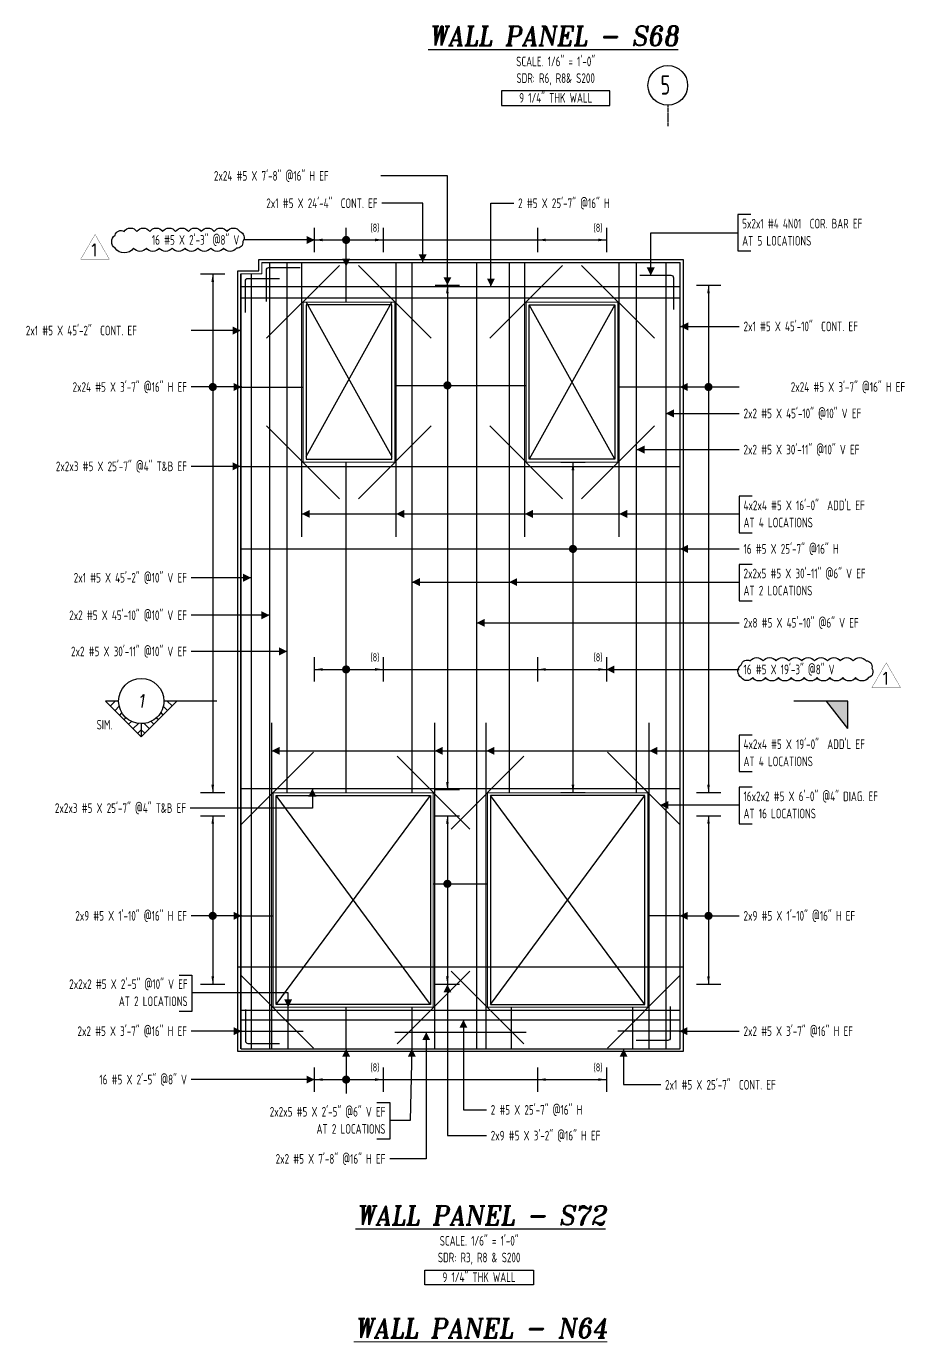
# Model space of a CAD drawing. Header units: inches. Extents: x 10095 to 38568, y -2433 to 4174.
# Drawn here: x 29343 to 29958, y -651 to 269 of the extents above; entities that cross this region are included whole.
import ezdxf
from ezdxf.enums import TextEntityAlignment as Align

# ---------------------------------------------------------------- set-up
doc = ezdxf.new("R2010")
doc.units = ezdxf.units.IN
doc.header["$MEASUREMENT"] = 0
doc.linetypes.add('PHANTOM', pattern=[2.5, 1.25, -0.25, 0.25, -0.25, 0.25, -0.25])
doc.layers.get('0').update_dxf_attribs({"linetype": 'CONTINUOUS'})
for name, color, linetype in [('0-25', 7, 'CONTINUOUS'), ('0-25TEXT', 7, 'CONTINUOUS'), ('0-35', 3, 'CONTINUOUS'), ('0-35TEXT', 3, 'CONTINUOUS'), ('0-50', 10, 'CONTINUOUS'), ('3', 3, 'CONTINUOUS'), ('BAR-LBL', 2, 'CONTINUOUS'), ('GRID', 8, 'PHANTOM'), ('Hatch', 253, 'CONTINUOUS'), ('INTERMEDIATERANGELAY', 7, 'CONTINUOUS'), ('RANGELAY', 7, 'CONTINUOUS'), ('REBARS', 4, 'CONTINUOUS'), ('REV_1', 150, 'CONTINUOUS')]:
    doc.layers.add(name, color=color, linetype=linetype)
doc.layers.add('COVER', color=6, linetype='CONTINUOUS', lineweight=0, plot=False)
doc.styles.add('AR', font='ARCHQUIK.shx', dxfattribs={"width": 0.8})
doc.styles.add('ROMANT', font='romant')

# ---------------------------------------------------------------- blocks, each defined once
blk = doc.blocks.new('leadrblk')
blk.add_lwpolyline([(0, 0, 0, 1, 0), (1, 0, 1, 1, 0)], format="xyseb")
blk = doc.blocks.new('SECTARO')
at = {"linetype": 'Continuous'}
blk.add_line((33.32, 16.99), (20.13, 0), dxfattribs=at)
for p, q in [((33.32, 16.99), (33.32, 0)), ((33.32, 0), (0, 0))]:
    blk.add_line(p, q)
for points in [[(33.32, 0), (33.32, 16.99), (33.32, 0), (20.13, 0)], [(33.32, 16.99), (20.13, 0), (33.32, 0), (33.32, 16.99)]]:
    blk.add_solid(points, dxfattribs=at)
blk = doc.blocks.new('*X3')
at = {"color": 0, "linetype": 'Continuous'}
for p, q in [((-1.108, 0.278), (-1.075, 0.312)), ((-1.081, 0.217), (-1.031, 0.267)), ((-1.013, 0.197), (-0.986, 0.223)), ((-0.96, 0.161), (-0.942, 0.179)), ((-0.92, 0.112), (-0.898, 0.135)), ((-0.895, 0.05), (-0.854, 0.091)), ((-0.856, 0), (-0.81, 0.046)), ((-0.768, 0), (-0.765, 0.002))]:
    blk.add_line(p, q, dxfattribs=at)
blk = doc.blocks.new('*X2')
at = {"color": 0, "linetype": 'Continuous'}
for p, q in [((-1.108, 0.278), (-1.075, 0.312)), ((-0.96, 0.161), (-0.942, 0.179)), ((-0.856, 0), (-0.81, 0.046))]:
    blk.add_line(p, q, dxfattribs=at)
blk = doc.blocks.new('SECTNU')
at = {"linetype": 'Continuous'}
blk.add_line((-24.74, 0), (-32.81, 0), dxfattribs=at)
blk.add_line((0, 0), (-24.74, 0))
at = {"layer": '3'}
for p, q in [((-68.89, 0), (-46.81, 22.07)), ((-60.81, 0), (-68.89, 0))]:
    blk.add_line(p, q, dxfattribs=at)
at = {"layer": '3', "linetype": 'Continuous'}
blk.add_line((-46.81, 14), (-46.81, 22.07), dxfattribs=at)
at = {"layer": '3'}
for points in [[(-46.81, 22.07), (-24.74, 0), (-32.81, 0, 1)], [(-32.81, 0, 0.414214), (-46.81, 14)]]:
    blk.add_lwpolyline(points, format="xyb", dxfattribs=at)
for start, end in [(90, 180), (180, 0)]:
    blk.add_arc((-46.81, 0), 14, start, end, dxfattribs=at)
at = {"linetype": 'Continuous', "xscale": -64, "yscale": 64, "zscale": 64, "rotation": 359.9999999999999}
blk.add_blockref('*X3', (-117.73, 0), dxfattribs=at)
at = {"linetype": 'Continuous', "xscale": 64, "yscale": 64, "zscale": 64}
for name in ['*X3', '*X2']:
    blk.add_blockref(name, (24.1, 0), dxfattribs=at)
at = {"linetype": 'Continuous', "style": 'ROMANT', "oblique": 9, "width": 0.9}
blk.add_attdef('NO', text='', height=8, dxfattribs=at).set_placement((-46.81, 0), align=Align.MIDDLE)
blk = doc.blocks.new('*U912', base_point=(29757.65, -87.64))
at = {"layer": 'REBARS', "color": 0}
blk.add_lwpolyline([(29757.97, -87.64), (29757.97, 104.36)], dxfattribs=at)
blk = doc.blocks.new('*U913', base_point=(29692.27, -87.64))
at = {"layer": 'REBARS', "color": 0}
blk.add_lwpolyline([(29691.96, -87.64), (29691.96, 104.36)], dxfattribs=at)
blk = doc.blocks.new('*U914', base_point=(29601.66, -87.64))
at = {"layer": 'REBARS', "color": 0}
blk.add_lwpolyline([(29601.97, -87.64), (29601.97, 104.36)], dxfattribs=at)
blk = doc.blocks.new('*U915', base_point=(29536.28, -87.64))
at = {"layer": 'REBARS', "color": 0}
blk.add_lwpolyline([(29535.97, -87.64), (29535.97, 104.36)], dxfattribs=at)
blk = doc.blocks.new('*U916', base_point=(29640.17, -391.52))
at = {"layer": 'REBARS', "color": 0}
blk.add_lwpolyline([(29640.39, -391.3), (29691.3, -442.21)], dxfattribs=at)
blk = doc.blocks.new('*U917', base_point=(29640.17, -291.75))
at = {"layer": 'REBARS', "color": 0}
blk.add_lwpolyline([(29640.39, -291.97), (29691.3, -241.06)], dxfattribs=at)
blk = doc.blocks.new('*U918', base_point=(29493.12, -394.47))
at = {"layer": 'REBARS', "color": 0}
blk.add_lwpolyline([(29493.34, -394.25), (29544.25, -445.16)], dxfattribs=at)
blk = doc.blocks.new('*U919', base_point=(29653.76, -391.52))
at = {"layer": 'REBARS', "color": 0}
blk.add_lwpolyline([(29653.54, -391.3), (29602.63, -442.21)], dxfattribs=at)
blk = doc.blocks.new('*U920', base_point=(29493.12, -288.8))
at = {"layer": 'REBARS', "color": 0}
blk.add_lwpolyline([(29493.34, -289.02), (29544.25, -238.11)], dxfattribs=at)
blk = doc.blocks.new('*U921', base_point=(29653.76, -291.75))
at = {"layer": 'REBARS', "color": 0}
blk.add_lwpolyline([(29653.54, -291.97), (29602.63, -241.06)], dxfattribs=at)
blk = doc.blocks.new('*U1414', base_point=(29667.16, 51.5))
at = {"layer": 'REBARS', "color": 0}
blk.add_lwpolyline([(29667.38, 51.28), (29718.29, 102.19)], dxfattribs=at)
blk = doc.blocks.new('*U1415', base_point=(29782.76, 51.5))
at = {"layer": 'REBARS', "color": 0}
blk.add_lwpolyline([(29782.54, 51.28), (29731.63, 102.19)], dxfattribs=at)
blk = doc.blocks.new('*U1416', base_point=(29511.17, -10.23))
at = {"layer": 'REBARS', "color": 0}
blk.add_lwpolyline([(29511.39, -10.01), (29562.3, -60.92)], dxfattribs=at)
blk = doc.blocks.new('*U1417', base_point=(29626.77, -10.23))
at = {"layer": 'REBARS', "color": 0}
blk.add_lwpolyline([(29626.55, -10.01), (29575.64, -60.92)], dxfattribs=at)
blk = doc.blocks.new('*U1418', base_point=(29511.17, 51.5))
at = {"layer": 'REBARS', "color": 0}
blk.add_lwpolyline([(29511.39, 51.28), (29562.3, 102.19)], dxfattribs=at)
blk = doc.blocks.new('*U1419', base_point=(29626.77, 51.5))
at = {"layer": 'REBARS', "color": 0}
blk.add_lwpolyline([(29626.55, 51.28), (29575.64, 102.19)], dxfattribs=at)
blk = doc.blocks.new('*U1068', base_point=(29496.34, -442.14))
at = {"layer": 'REBARS', "color": 0}
blk.add_lwpolyline([(29496.59, -418.14), (29496.59, -440.14, 0.414214), (29498.34, -441.89), (29520.34, -441.89)], format="xyb", dxfattribs=at)
blk = doc.blocks.new('*U1069', base_point=(29793.86, -440.14))
at = {"layer": 'REBARS', "color": 0}
blk.add_lwpolyline([(29793.61, -416.14), (29793.61, -438.14, -0.414214), (29791.86, -439.89), (29769.86, -439.89)], format="xyb", dxfattribs=at)
blk = doc.blocks.new('*U922', base_point=(29800.9, -445.64))
at = {"layer": 'REBARS', "color": 0}
blk.add_lwpolyline([(29800.59, -445.64), (29800.59, 104.36)], dxfattribs=at)
blk = doc.blocks.new('*U923', base_point=(29493.65, -445.64))
at = {"layer": 'REBARS', "color": 0}
blk.add_lwpolyline([(29493.34, -445.64), (29493.34, 96.36)], dxfattribs=at)
blk = doc.blocks.new('*U1409', base_point=(29567.31, 76.41))
at = {"layer": 'REBARS', "color": 0}
blk.add_lwpolyline([(29567, 76.41), (29567, 103.41)], dxfattribs=at)
blk = doc.blocks.new('*U1070', base_point=(29496.34, 93.36))
at = {"layer": 'REBARS', "color": 0}
blk.add_lwpolyline([(29496.59, 69.36), (29496.59, 91.36, -0.414214), (29498.34, 93.11), (29520.34, 93.11)], format="xyb", dxfattribs=at)
blk = doc.blocks.new('*U1413', base_point=(29493.34, -96.37))
at = {"layer": 'REBARS', "color": 0}
blk.add_lwpolyline([(29493.34, -96.06), (29800.34, -96.06)], dxfattribs=at)
blk = doc.blocks.new('rendmark')
at = {"color": 4}
blk.add_line((0, -3), (0, 3), dxfattribs=at)
blk = doc.blocks.new('rarrow')
at = {"color": 7}
blk.add_solid([(2, -0.33), (2, 0.33), (0, 0)], dxfattribs=at)
blk = doc.blocks.new('*U1734', base_point=(29725.61, -35.35))
at = {"layer": 'RANGELAY'}
blk.add_line((29725.61, -35.35), (29725.61, -266.64), dxfattribs=at)
at = {"layer": 'RANGELAY', "xscale": 2.834645669291339, "yscale": 2.834645669291339}
for name, p, rotation in [('rendmark', (29725.61, -35.35), 269.9999999999999), ('rarrow', (29725.61, -35.35), 269.9999999999999), ('rendmark', (29725.61, -266.64), 89.999996929531), ('rarrow', (29725.61, -266.64), 89.999996929531)]:
    blk.add_blockref(name, p, dxfattribs=dict(at, rotation=rotation))
blk = doc.blocks.new('VPM7D9B82')
at = {"const_width": 1}
blk.add_lwpolyline([(-0.5, 0, 1), (0.5, 0, 1)], format="xyb", close=True, dxfattribs=at)
blk = doc.blocks.new('*U924', base_point=(29508.59, 104.05))
at = {"layer": 'REBARS', "color": 0}
blk.add_lwpolyline([(29508.59, 104.36), (29800.59, 104.36)], dxfattribs=at)
blk = doc.blocks.new('*U925', base_point=(29493.03, 96.36))
at = {"layer": 'REBARS', "color": 0}
blk.add_lwpolyline([(29493.34, 96.36), (29493.34, -445.64)], dxfattribs=at)
blk = doc.blocks.new('*U1071', base_point=(29510.97, 101.01))
at = {"layer": 'REBARS', "color": 0}
blk.add_lwpolyline([(29511.22, 77.01), (29511.22, 99.01, -0.414214), (29512.97, 100.76), (29534.97, 100.76)], format="xyb", dxfattribs=at)
blk = doc.blocks.new('*U926', base_point=(29500.23, 96.36))
at = {"layer": 'REBARS', "color": 0}
blk.add_lwpolyline([(29500.54, 96.36), (29500.54, -445.64)], dxfattribs=at)
blk = doc.blocks.new('*U1072', base_point=(29796.38, 95.43))
at = {"layer": 'REBARS', "color": 0}
blk.add_lwpolyline([(29796.13, 71.43), (29796.13, 93.43, 0.414214), (29794.38, 95.18), (29772.38, 95.18)], format="xyb", dxfattribs=at)
blk = doc.blocks.new('*U927', base_point=(29567.31, -445.64))
at = {"layer": 'REBARS', "color": 0}
blk.add_lwpolyline([(29567, -445.64), (29567, -416.64)], dxfattribs=at)
blk = doc.blocks.new('*U1412', base_point=(29567.31, -266.64))
at = {"layer": 'REBARS', "color": 0}
blk.add_lwpolyline([(29567, -266.64), (29567, -35.64)], dxfattribs=at)
blk = doc.blocks.new('*U1343', base_point=(29493.59, 87.14))
at = {"layer": 'REBARS', "color": 0}
blk.add_lwpolyline([(29493.59, 87.45), (29800.59, 87.45)], dxfattribs=at)
blk = doc.blocks.new('*U1733', base_point=(29820.4, -282.64))
at = {"layer": 'RANGELAY'}
blk.add_line((29820.4, -282.64), (29820.4, -400.64), dxfattribs=at)
at = {"layer": 'RANGELAY', "xscale": 2.834645669291339, "yscale": 2.834645669291339}
for name, p, rotation in [('rendmark', (29820.4, -282.64), 269.9999999999999), ('rarrow', (29820.4, -282.64), 269.9999999999999), ('rarrow', (29820.4, -400.64), 89.999996929531), ('rendmark', (29820.4, -400.64), 89.999996929531)]:
    blk.add_blockref(name, p, dxfattribs=dict(at, rotation=rotation))
blk = doc.blocks.new('VPM7DA0E2')
at = {"const_width": 1}
blk.add_lwpolyline([(-0.5, 0, 1), (0.5, 0, 1)], format="xyb", close=True, dxfattribs=at)
blk = doc.blocks.new('*U928', base_point=(29800.17, -353))
at = {"layer": 'REBARS', "color": 0}
blk.add_lwpolyline([(29800.17, -352.69), (29778.17, -352.69)], dxfattribs=at)
blk = doc.blocks.new('*U1732', base_point=(29820.4, 88.36))
at = {"layer": 'RANGELAY'}
blk.add_line((29820.4, 88.36), (29820.4, -266.64), dxfattribs=at)
at = {"layer": 'RANGELAY', "xscale": 2.834645669291339, "yscale": 2.834645669291339}
for name, p, rotation in [('rendmark', (29820.4, 88.36), 269.9999999999999), ('rarrow', (29820.4, 88.36), 269.9999999999999), ('rendmark', (29820.4, -266.64), 89.999996929531), ('rarrow', (29820.4, -266.64), 89.999996929531)]:
    blk.add_blockref(name, p, dxfattribs=dict(at, rotation=rotation))
blk = doc.blocks.new('VPM7DA1E2')
at = {"const_width": 1}
blk.add_lwpolyline([(-0.5, 0, 1), (0.5, 0, 1)], format="xyb", close=True, dxfattribs=at)
blk = doc.blocks.new('*U929', base_point=(29800.17, 16.89))
at = {"layer": 'REBARS', "color": 0}
blk.add_lwpolyline([(29800.17, 17.2), (29757.17, 17.2)], dxfattribs=at)
blk = doc.blocks.new('*U1731', base_point=(29473.73, -282.64))
at = {"layer": 'RANGELAY'}
blk.add_line((29473.73, -282.64), (29473.73, -400.64), dxfattribs=at)
at = {"layer": 'RANGELAY', "xscale": 2.834645669291339, "yscale": 2.834645669291339}
for name, p, rotation in [('rendmark', (29473.73, -282.64), 269.9999999999999), ('rarrow', (29473.73, -282.64), 269.9999999999999), ('rarrow', (29473.73, -400.64), 89.999996929531), ('rendmark', (29473.73, -400.64), 89.999996929531)]:
    blk.add_blockref(name, p, dxfattribs=dict(at, rotation=rotation))
blk = doc.blocks.new('VPM7DA2E2')
at = {"const_width": 1}
blk.add_lwpolyline([(-0.5, 0, 1), (0.5, 0, 1)], format="xyb", close=True, dxfattribs=at)
blk = doc.blocks.new('*U930', base_point=(29493.97, -353))
at = {"layer": 'REBARS', "color": 0}
blk.add_lwpolyline([(29493.97, -352.69), (29515.97, -352.69)], dxfattribs=at)
blk = doc.blocks.new('*U1730', base_point=(29473.73, 96.36))
at = {"layer": 'RANGELAY'}
blk.add_line((29473.73, 96.36), (29473.73, -266.64), dxfattribs=at)
at = {"layer": 'RANGELAY', "xscale": 2.834645669291339, "yscale": 2.834645669291339}
for name, p, rotation in [('rendmark', (29473.73, 96.36), 269.9999999999999), ('rarrow', (29473.73, 96.36), 269.9999999999999), ('rendmark', (29473.73, -266.64), 89.999996929531), ('rarrow', (29473.73, -266.64), 89.999996929531)]:
    blk.add_blockref(name, p, dxfattribs=dict(at, rotation=rotation))
blk = doc.blocks.new('VPM7DA3E2')
at = {"const_width": 1}
blk.add_lwpolyline([(-0.5, 0, 1), (0.5, 0, 1)], format="xyb", close=True, dxfattribs=at)
blk = doc.blocks.new('*U931', base_point=(29493.97, 16.89))
at = {"layer": 'REBARS', "color": 0}
blk.add_lwpolyline([(29493.97, 17.2), (29536.97, 17.2)], dxfattribs=at)
blk = doc.blocks.new('*U932', base_point=(29526.06, -266.64))
at = {"layer": 'REBARS', "color": 0}
blk.add_lwpolyline([(29525.75, -266.64), (29525.75, 104.36)], dxfattribs=at)
blk = doc.blocks.new('*U933', base_point=(29513.03, 104.36))
at = {"layer": 'REBARS', "color": 0}
blk.add_lwpolyline([(29513.34, 104.36), (29513.34, -445.64)], dxfattribs=at)
blk = doc.blocks.new('*U1729', base_point=(29637.81, 88.36))
at = {"layer": 'RANGELAY'}
blk.add_line((29637.81, 88.36), (29637.81, -264.64), dxfattribs=at)
at = {"layer": 'RANGELAY', "xscale": 2.834645669291339, "yscale": 2.834645669291339}
for name, p, rotation in [('rendmark', (29637.81, 88.36), 269.9999999999999), ('rarrow', (29637.81, 88.36), 269.9999999999999), ('rendmark', (29637.81, -264.64), 89.999996929531), ('rarrow', (29637.81, -264.64), 89.999996929531)]:
    blk.add_blockref(name, p, dxfattribs=dict(at, rotation=rotation))
blk = doc.blocks.new('VPM7DA622')
at = {"const_width": 1}
blk.add_lwpolyline([(-0.5, 0, 1), (0.5, 0, 1)], format="xyb", close=True, dxfattribs=at)
blk = doc.blocks.new('*U934', base_point=(29600.96, 18.02))
at = {"layer": 'REBARS', "color": 0}
blk.add_lwpolyline([(29600.96, 18.33), (29692.96, 18.33)], dxfattribs=at)
blk = doc.blocks.new('*U1728', base_point=(29637.81, -282.64))
at = {"layer": 'RANGELAY'}
blk.add_line((29637.81, -282.64), (29637.81, -400.64), dxfattribs=at)
at = {"layer": 'RANGELAY', "xscale": 2.834645669291339, "yscale": 2.834645669291339}
for name, p, rotation in [('rendmark', (29637.81, -282.64), 269.9999999999999), ('rarrow', (29637.81, -282.64), 269.9999999999999), ('rarrow', (29637.81, -400.64), 89.999996929531), ('rendmark', (29637.81, -400.64), 89.999996929531)]:
    blk.add_blockref(name, p, dxfattribs=dict(at, rotation=rotation))
blk = doc.blocks.new('VPM7DA722')
at = {"const_width": 1}
blk.add_lwpolyline([(-0.5, 0, 1), (0.5, 0, 1)], format="xyb", close=True, dxfattribs=at)
blk = doc.blocks.new('*U935', base_point=(29627.97, -330.59))
at = {"layer": 'REBARS', "color": 0}
blk.add_lwpolyline([(29627.97, -330.28), (29665.97, -330.28)], dxfattribs=at)
blk = doc.blocks.new('*U1342', base_point=(29493.59, -445.32))
at = {"layer": 'REBARS', "color": 0}
blk.add_lwpolyline([(29493.59, -445.64), (29800.59, -445.64)], dxfattribs=at)
blk = doc.blocks.new('*U936', base_point=(29657.96, 104.36))
at = {"layer": 'REBARS', "color": 0}
blk.add_lwpolyline([(29658.27, 104.36), (29658.27, -445.64)], dxfattribs=at)
blk = doc.blocks.new('*U937', base_point=(29680.65, 104.36))
at = {"layer": 'REBARS', "color": 0}
blk.add_lwpolyline([(29680.97, 104.36), (29680.97, -266.64)], dxfattribs=at)
blk = doc.blocks.new('*U938', base_point=(29612.66, 104.36))
at = {"layer": 'REBARS', "color": 0}
blk.add_lwpolyline([(29612.97, 104.36), (29612.97, -266.64)], dxfattribs=at)
blk = doc.blocks.new('*U939', base_point=(29800.81, -394.47))
at = {"layer": 'REBARS', "color": 0}
blk.add_lwpolyline([(29800.59, -394.25), (29749.68, -445.17)], dxfattribs=at)
blk = doc.blocks.new('*U940', base_point=(29800.81, -288.8))
at = {"layer": 'REBARS', "color": 0}
blk.add_lwpolyline([(29800.59, -289.02), (29749.68, -238.11)], dxfattribs=at)
blk = doc.blocks.new('*U941', base_point=(29778.65, -445.64))
at = {"layer": 'REBARS', "color": 0}
blk.add_lwpolyline([(29778.97, -445.64), (29778.97, -217.64)], dxfattribs=at)
blk = doc.blocks.new('*U942', base_point=(29665.28, -445.64))
at = {"layer": 'REBARS', "color": 0}
blk.add_lwpolyline([(29664.97, -445.64), (29664.97, -217.64)], dxfattribs=at)
blk = doc.blocks.new('*U943', base_point=(29628.65, -445.64))
at = {"layer": 'REBARS', "color": 0}
blk.add_lwpolyline([(29628.97, -445.64), (29628.97, -217.64)], dxfattribs=at)
blk = doc.blocks.new('*U944', base_point=(29515.28, -445.64))
at = {"layer": 'REBARS', "color": 0}
blk.add_lwpolyline([(29514.97, -445.64), (29514.97, -217.64)], dxfattribs=at)
blk = doc.blocks.new('*U945', base_point=(29767.15, -445.64))
at = {"layer": 'REBARS', "color": 0}
blk.add_lwpolyline([(29767.46, -445.64), (29767.46, -416.64)], dxfattribs=at)
blk = doc.blocks.new('*U946', base_point=(29526.79, -445.64))
at = {"layer": 'REBARS', "color": 0}
blk.add_lwpolyline([(29526.47, -445.64), (29526.47, -416.64)], dxfattribs=at)
blk = doc.blocks.new('*U1420', base_point=(29493.34, -37.98))
at = {"layer": 'REBARS', "color": 0}
blk.add_lwpolyline([(29493.34, -38.29), (29800.34, -38.29)], dxfattribs=at)
blk = doc.blocks.new('*U1421', base_point=(29493.34, 79.25))
at = {"layer": 'REBARS', "color": 0}
blk.add_lwpolyline([(29493.34, 79.56), (29800.34, 79.56)], dxfattribs=at)
blk = doc.blocks.new('*U947', base_point=(29682.1, -416.64))
at = {"layer": 'REBARS', "color": 0}
blk.add_lwpolyline([(29682.41, -416.64), (29682.41, -445.64)], dxfattribs=at)
blk = doc.blocks.new('*U948', base_point=(29612.66, -416.64))
at = {"layer": 'REBARS', "color": 0}
blk.add_lwpolyline([(29612.97, -416.64), (29612.97, -445.64)], dxfattribs=at)
blk = doc.blocks.new('*U1340', base_point=(29493.34, -418.45))
at = {"layer": 'REBARS', "color": 0}
blk.add_lwpolyline([(29493.34, -418.77), (29800.34, -418.77)], dxfattribs=at)
blk = doc.blocks.new('*U1341', base_point=(29493.34, -264))
at = {"layer": 'REBARS', "color": 0}
blk.add_lwpolyline([(29493.34, -263.69), (29800.34, -263.69)], dxfattribs=at)
blk = doc.blocks.new('*U1727', base_point=(29544.97, -467.22))
at = {"layer": 'INTERMEDIATERANGELAY'}
blk.add_line((29592.97, -467.22), (29700.96, -467.22), dxfattribs=at)
at = {"layer": 'RANGELAY'}
for p, q in [((29544.97, -467.22), (29592.97, -467.22)), ((29700.96, -467.22), (29748.97, -467.22))]:
    blk.add_line(p, q, dxfattribs=at)
at = {"layer": 'RANGELAY', "xscale": 2.834645669291339, "yscale": 2.834645669291339}
for name, p in [('rendmark', (29544.97, -467.22)), ('rendmark', (29700.96, -467.22)), ('rarrow', (29544.97, -467.22)), ('rarrow', (29700.96, -467.22))]:
    blk.add_blockref(name, p, dxfattribs=at)
at = {"layer": 'RANGELAY', "xscale": 2.834645669291339, "yscale": 2.834645669291339, "rotation": 179.999996929531}
for name, p in [('rendmark', (29592.97, -467.22)), ('rendmark', (29748.97, -467.22)), ('rarrow', (29592.97, -467.22)), ('rarrow', (29748.97, -467.22))]:
    blk.add_blockref(name, p, dxfattribs=at)
blk = doc.blocks.new('VPM7DAFA2')
at = {"const_width": 1}
blk.add_lwpolyline([(-0.5, 0, 1), (0.5, 0, 1)], format="xyb", close=True, dxfattribs=at)
blk = doc.blocks.new('*U1726', base_point=(29544.97, -180.35))
at = {"layer": 'INTERMEDIATERANGELAY'}
blk.add_line((29592.97, -180.35), (29700.96, -180.35), dxfattribs=at)
at = {"layer": 'RANGELAY'}
for p, q in [((29544.97, -180.35), (29592.97, -180.35)), ((29700.96, -180.35), (29748.97, -180.35))]:
    blk.add_line(p, q, dxfattribs=at)
at = {"layer": 'RANGELAY', "xscale": 2.834645669291339, "yscale": 2.834645669291339}
for name, p in [('rendmark', (29544.97, -180.35)), ('rendmark', (29700.96, -180.35)), ('rarrow', (29544.97, -180.35)), ('rarrow', (29700.96, -180.35))]:
    blk.add_blockref(name, p, dxfattribs=at)
at = {"layer": 'RANGELAY', "xscale": 2.834645669291339, "yscale": 2.834645669291339, "rotation": 179.999996929531}
for name, p in [('rendmark', (29592.97, -180.35)), ('rendmark', (29748.97, -180.35)), ('rarrow', (29592.97, -180.35)), ('rarrow', (29748.97, -180.35))]:
    blk.add_blockref(name, p, dxfattribs=at)
blk = doc.blocks.new('VPM7DB042')
at = {"const_width": 1}
blk.add_lwpolyline([(-0.5, 0, 1), (0.5, 0, 1)], format="xyb", close=True, dxfattribs=at)
blk = doc.blocks.new('*U1725', base_point=(29544.97, 120.06))
at = {"layer": 'INTERMEDIATERANGELAY'}
blk.add_line((29592.97, 120.06), (29700.96, 120.06), dxfattribs=at)
at = {"layer": 'RANGELAY'}
for p, q in [((29544.97, 120.06), (29592.97, 120.06)), ((29700.96, 120.06), (29748.97, 120.06))]:
    blk.add_line(p, q, dxfattribs=at)
at = {"layer": 'RANGELAY', "xscale": 2.834645669291339, "yscale": 2.834645669291339}
for name, p in [('rendmark', (29544.97, 120.06)), ('rarrow', (29544.97, 120.06)), ('rendmark', (29700.96, 120.06)), ('rarrow', (29700.96, 120.06))]:
    blk.add_blockref(name, p, dxfattribs=at)
at = {"layer": 'RANGELAY', "xscale": 2.834645669291339, "yscale": 2.834645669291339, "rotation": 179.999996929531}
for name, p in [('rarrow', (29592.97, 120.06)), ('rendmark', (29592.97, 120.06)), ('rarrow', (29748.97, 120.06)), ('rendmark', (29748.97, 120.06))]:
    blk.add_blockref(name, p, dxfattribs=at)
blk = doc.blocks.new('VPM7DB0E2')
at = {"const_width": 1}
blk.add_lwpolyline([(-0.5, 0, 1), (0.5, 0, 1)], format="xyb", close=True, dxfattribs=at)
blk = doc.blocks.new('*U949', base_point=(29769.82, -266.64))
at = {"layer": 'REBARS', "color": 0}
blk.add_lwpolyline([(29770.13, -266.64), (29770.13, 104.36)], dxfattribs=at)
blk = doc.blocks.new('*U950', base_point=(29790.9, 104.36))
at = {"layer": 'REBARS', "color": 0}
blk.add_lwpolyline([(29790.59, 104.36), (29790.59, -445.64)], dxfattribs=at)
blk = doc.blocks.new('*U951', base_point=(29799.97, -433.67))
at = {"layer": 'REBARS', "color": 0}
blk.add_lwpolyline([(29799.97, -433.35), (29756.97, -433.35)], dxfattribs=at)
blk = doc.blocks.new('*U1339', base_point=(29493.59, -425.69))
at = {"layer": 'REBARS', "color": 0}
blk.add_lwpolyline([(29493.59, -425.38), (29800.59, -425.38)], dxfattribs=at)
blk = doc.blocks.new('*U952', base_point=(29493.97, -433.67))
at = {"layer": 'REBARS', "color": 0}
blk.add_lwpolyline([(29493.97, -433.35), (29536.97, -433.35)], dxfattribs=at)
blk = doc.blocks.new('*U953', base_point=(29600.96, -434.33))
at = {"layer": 'REBARS', "color": 0}
blk.add_lwpolyline([(29600.96, -434.01), (29692.96, -434.01)], dxfattribs=at)
blk = doc.blocks.new('Rev_Tri (48)')
at = {"const_width": 0.128}
blk.add_lwpolyline([(6.69, 11.58), (13.37, 0), (0, 0)], close=True, dxfattribs=at)
at = {"color": 1, "style": 'ROMANT'}
blk.add_attdef('R', (3.93, 1.52, -0.03), '', height=5.75, dxfattribs=at)

msp = doc.modelspace()

# ---------------------------------------------------------------- linework, layer by layer
at = {"layer": '0-25'}
for p, q in [((29538.96626, 76.61422), (29598.97323, -31.34561)), ((29538.96626, -31.34561), (29598.97323, 76.61422)), ((29754.96626, 74.61422), (29694.95929, -33.34561)), ((29754.96626, -33.34561), (29694.95929, 74.61422)), ((29517.96626, -414.63578), (29625.96626, -268.63533)), ((29625.96626, -414.63578), (29517.96626, -268.63533)), ((29775.96626, -414.63578), (29667.96626, -268.63533)), ((29667.96626, -414.63578), (29775.96626, -268.63533))]:
    msp.add_line(p, q, dxfattribs=at)
at = {"layer": '0-25TEXT'}
for points in [[(29637.80947, 88.36422), (29637.80947, 164.86817), (29591.31666, 164.86817)], [(29620.55017, 104.36422), (29620.55017, 145.72897), (29591.94864, 145.72897)], [(29668.2269, 87.45396), (29668.2269, 145.72897), (29684.30227, 145.72897)], [(29849.94683, 137.84641), (29840.94778, 137.84641), (29840.94778, 112.34908), (29849.94683, 112.34908)], [(29544.96626, 120.06037), (29495.30036, 120.06037)], [(29566.99835, 98.39088), (29566.99835, 128.56431), (29566.99835, 128.56431)], [(29780.0283, 95.1778), (29780.0283, 125.09775), (29840.94778, 125.09775)], [(29493.34124, 56.69055), (29458.67322, 56.69055)], [(29800.59126, 59.59427), (29841.8927, 59.59427)], [(29493.96626, 17.20348), (29458.67322, 17.20348)], [(29800.16767, 17.20348), (29841.89136, 17.20348)], [(29790.59125, -1.27431), (29841.8927, -1.27431)], [(29770.13034, -26.57856), (29841.8927, -26.57856)], [(29493.34124, -38.29332), (29458.67322, -38.29332)], [(29850.89175, -59.21259), (29841.8927, -59.21259), (29841.8927, -84.70992), (29850.89175, -84.70992)], [(29535.9662, -71.58629), (29841.8927, -71.58629)], [(29800.31634, -96.056), (29841.8927, -96.056)], [(29850.89175, -106.84667), (29841.8927, -106.84667), (29841.8927, -132.34399), (29850.89175, -132.34399)], [(29500.538, -116.192), (29458.67322, -116.192)], [(29612.97323, -119.22036), (29841.8927, -119.22037)], [(29513.34126, -142.45559), (29458.67322, -142.45559)], [(29658.26952, -147.71933), (29841.8927, -147.71933)], [(29525.74842, -167.75983), (29458.67322, -167.75983)], [(29748.96626, -180.34749), (29841.8927, -180.34749)], [(29850.89175, -226.28622), (29841.8927, -226.28622), (29841.8927, -251.78354), (29850.89175, -251.78354)], [(29514.96627, -237.29376), (29841.8927, -237.29376)], [(29543.37919, -263.6876), (29543.37919, -277.32363), (29458.04359, -277.32363)], [(29850.89175, -262.74702), (29841.8927, -262.74702), (29841.8927, -288.24435), (29850.89175, -288.24435)], [(29786.69429, -275.12072), (29841.8927, -275.12072)], [(29493.96626, -352.68868), (29458.67322, -352.68868)], [(29800.16767, -352.68868), (29841.89136, -352.68868)], [(29450.17496, -394.07688), (29459.17402, -394.07688), (29459.17402, -419.5742), (29450.17496, -419.5742)], [(29637.80946, -400.63573), (29637.80946, -506.42081), (29665.10756, -506.42081)], [(29526.4739, -416.63574), (29526.4739, -406.45054), (29459.17402, -406.45058)], [(29649.03219, -425.37904), (29649.03219, -488.41991), (29665.10756, -488.41991)], [(29493.96627, -433.35326), (29458.67322, -433.35326)], [(29623.03425, -434.01388), (29623.03425, -522.69017), (29597.46281, -522.69017)], [(29799.96626, -433.35326), (29841.89136, -433.35326)], [(29566.99833, -445.63574), (29566.99833, -477.06636)], [(29612.97323, -445.63586), (29611.74229, -495.7325), (29597.46281, -495.7325)], [(29761.00806, -445.63578), (29761.00806, -470.61434), (29787.00894, -470.61434)], [(29544.96626, -467.22378), (29458.67322, -467.22378)], [(29588.46375, -483.3588), (29597.46281, -483.3588), (29597.46281, -508.85612), (29588.46375, -508.85612)]]:
    msp.add_lwpolyline(points, dxfattribs=at)
at = {"layer": '0-35'}
for points in [[(29505.96626, 106.36422), (29802.59126, 106.36422), (29802.59126, -447.63578), (29491.34126, -447.63578), (29491.34126, 98.36422), (29505.96626, 98.36422)], [(29538.96626, -33.34561), (29598.97323, -33.34561), (29598.97323, 74.61422), (29538.96626, 74.61422)], [(29754.96626, -33.34561), (29694.95929, -33.34561), (29694.95929, 74.61422), (29754.96626, 74.61422)], [(29517.96626, -268.63533), (29625.96626, -268.63533), (29625.96626, -414.63578), (29517.96626, -414.63578)], [(29775.96626, -268.63533), (29667.96626, -268.63533), (29667.96626, -414.63578), (29775.96626, -414.63578)]]:
    msp.add_lwpolyline(points, close=True, dxfattribs=at)
at = {"layer": '0-50'}
for points in [[(29751.46275, 224.41653), (29675.5759, 224.41653), (29675.5759, 214.06017), (29751.46275, 214.06017)], [(29622.08458, -600.4946), (29697.97142, -600.4946), (29697.97142, -610.85096), (29622.08458, -610.85096)]]:
    msp.add_lwpolyline(points, close=True, dxfattribs=at)
msp.add_circle((29791.93952, 228.1791), 13.87094, dxfattribs=at)
at = {"layer": 'COVER'}
for points in [[(29507.96626, 104.36422), (29800.59126, 104.36422), (29800.59126, -445.63578), (29493.34126, -445.63578), (29493.34126, 96.36422), (29507.96626, 96.36422)], [(29536.96626, -35.34561), (29600.97323, -35.34561), (29600.97323, 76.61422), (29536.96626, 76.61422)], [(29756.96626, -35.34561), (29692.95929, -35.34561), (29692.95929, 76.61422), (29756.96626, 76.61422)], [(29515.96626, -266.63533), (29627.96626, -266.63533), (29627.96626, -416.63578), (29515.96626, -416.63578)], [(29777.96626, -266.63533), (29665.96626, -266.63533), (29665.96626, -416.63578), (29777.96626, -416.63578)]]:
    msp.add_lwpolyline(points, close=True, dxfattribs=at)
at = {"layer": 'GRID', "lineweight": -3}
msp.add_lwpolyline([(29791.93952, 214.30816), (29791.93952, 199.68817)], dxfattribs=at)
at = {"layer": 'Hatch'}
msp.add_line((29802.59126, -388.63578), (29491.34126, -388.63578), dxfattribs=at)
at = {"layer": 'REV_1'}
for points in [[(29405.40937, 114.32347, -0.52056705), (29405.40937, 123.32347, -0.52056705), (29411.70284, 126.03, -0.52056705), (29420.70284, 126.03, -0.52056705), (29429.70284, 126.03, -0.52056705), (29438.70284, 126.03, -0.52056705), (29447.70284, 126.03, -0.52056705), (29456.70284, 126.03, -0.52056705), (29465.70284, 126.03, -0.52056705), (29474.70284, 126.03, -0.52056705), (29483.70284, 126.03, -0.52056705), (29492.70284, 126.03, -0.52056705), (29494.66293, 118.99009, -0.52056705), (29490.32955, 114.32347, -0.52056705), (29481.32955, 114.32347, -0.52056705), (29472.32955, 114.32347, -0.52056705), (29463.32955, 114.32347, -0.52056705), (29454.32955, 114.32347, -0.52056705), (29445.32955, 114.32347, -0.52056705), (29436.32955, 114.32347, -0.52056705), (29427.32955, 114.32347, -0.52056705), (29418.32955, 114.32347, -0.52056705)], [(29843.27488, -186.08439, -0.52056705), (29843.27488, -177.08439, -0.52056705), (29849.56835, -174.37786, -0.52056705), (29858.56835, -174.37786, -0.52056705), (29867.56835, -174.37786, -0.52056705), (29876.56835, -174.37786, -0.52056705), (29885.56835, -174.37786, -0.52056705), (29894.56835, -174.37786, -0.52056705), (29903.56835, -174.37786, -0.52056705), (29912.56835, -174.37786, -0.52056705), (29921.56835, -174.37786, -0.52056705), (29930.56835, -174.37786, -0.52056705), (29934.5765, -179.36971, -0.52056705), (29932.29118, -186.08439, -0.52056705), (29923.29118, -186.08439, -0.52056705), (29914.29118, -186.08439, -0.52056705), (29905.29118, -186.08439, -0.52056705), (29896.29118, -186.08439, -0.52056705), (29887.29118, -186.08439, -0.52056705), (29878.29118, -186.08439, -0.52056705), (29869.29118, -186.08439, -0.52056705), (29860.29118, -186.08439, -0.52056705), (29851.29118, -186.08439, -0.52056705)]]:
    msp.add_lwpolyline(points, format="xyb", close=True, dxfattribs=at)

# ---------------------------------------------------------------- block references
ref = msp.add_blockref('SECTNU', (29476.60293, -202.46093), dxfattribs=dict(xscale=-1.129181470141702, yscale=1.129181470141702, zscale=1.129181470141702, rotation=180))
ref.add_attrib('NO', '1', dxfattribs={"linetype": 'Continuous', "height": 9.03345, "style": 'ROMANT', "oblique": 9, "width": 0.9}).set_placement((29423.7429, -202.46094), align=Align.MIDDLE)
at = {"xscale": -1.129181470141702, "yscale": 1.129181470141702, "zscale": 1.129181470141702, "rotation": 180}
msp.add_blockref('SECTARO', (29880.17514, -202.46092), dxfattribs=at)
at = {"layer": '0-25', "xscale": 1.5, "yscale": 1.5, "zscale": 1.5}
for p in [(29381.39146, 106.5452, 0.04167), (29934.66894, -193.05435)]:
    msp.add_blockref('Rev_Tri (48)', p, dxfattribs=at).add_auto_attribs({'R': '1'})
at = {"layer": '0-25TEXT'}
for name, p, xscale, yscale, rotation in [('leadrblk', (29544.96626, 120.06037), 5.623937007874017, 2.250708661417324, 180.000003070469), ('leadrblk', (29620.55017, 104.36422), 5.623937007874017, 2.250708661417324, 90.00000153523449), ('leadrblk', (29566.99835, 101.3638), 5.623937007874017, 2.250708661417324, 90.00000153523449), ('leadrblk', (29780.0283, 95.1778), 5.623937007874017, 2.250708661417324, 90.00000153523449), ('leadrblk', (29637.80947, 88.36422), 5.623937007874017, 2.250708661417324, 90.00000153523449), ('leadrblk', (29668.2269, 87.45396), 5.623937007874017, 2.250708661417324, 90.00000153523449), ('VPM7DA3E2', (29473.73042, 17.20348), 2.834645669291338, 2.834645669291338, 269.9999999999999), ('VPM7DA622', (29637.80947, 18.33435), 2.834645669291338, 2.834645669291338, 269.9999999999999), ('VPM7DA1E2', (29820.40351, 17.20348), 2.834645669291338, 2.834645669291338, 90.00000000000007), ('VPM7D9B82', (29725.61369, -96.05599), 2.834645669291338, 2.834645669291338, 269.9999999999999), ('leadrblk', (29543.37919, -263.6876), 5.623937007874017, 2.250708661417324, 270.0000046057035), ('VPM7DA722', (29637.80947, -330.27852), 2.834645669291338, 2.834645669291338, 269.9999999999999), ('VPM7DA2E2', (29473.73042, -352.68868), 2.834645669291338, 2.834645669291338, 269.9999999999999), ('VPM7DA0E2', (29820.4035, -352.68868), 2.834645669291338, 2.834645669291338, 90.00000000000007), ('leadrblk', (29637.80946, -400.63573), -5.623937007874017, 2.250708661417324, 89.9999984647655), ('leadrblk', (29526.4739, -416.63574), 5.623937007874017, 2.250708661417324, 90.00000153523449), ('leadrblk', (29649.03219, -425.37904), 5.623937007874017, 2.250708661417324, 270.0000046057035), ('leadrblk', (29623.03425, -434.01388), 5.623937007874017, 2.250708661417324, 270.0000046057035), ('leadrblk', (29566.99833, -445.63574), -5.623937007874017, 2.250708661417324, 89.9999984647655), ('leadrblk', (29612.97323, -445.63586), -5.623937007874017, 2.250708661417324, 89.9999984647655), ('leadrblk', (29761.00806, -445.63578), -5.623937007874017, 2.250708661417324, 89.9999984647655), ('leadrblk', (29544.96626, -467.22378), 5.623937007874017, 2.250708661417324, 180.000003070469)]:
    msp.add_blockref(name, p, dxfattribs=dict(at, xscale=xscale, yscale=yscale, rotation=rotation))
for name, p, xscale, yscale in [('VPM7DB0E2', (29566.99835, 120.06037), 2.834645669291338, 2.834645669291338), ('leadrblk', (29493.34124, 56.69055), -5.623937007874017, 2.250708661417324), ('leadrblk', (29800.59126, 59.59427), 5.623937007874017, 2.250708661417324), ('leadrblk', (29493.96626, 17.20348), -5.623937007874017, 2.250708661417324), ('leadrblk', (29800.16767, 17.20348), 5.623937007874017, 2.250708661417324), ('leadrblk', (29790.59125, -1.27431), 5.623937007874017, 2.250708661417324), ('leadrblk', (29770.13034, -26.57856), 5.623937007874017, 2.250708661417324), ('leadrblk', (29493.34124, -38.29332), -5.623937007874017, 2.250708661417324), ('leadrblk', (29535.9662, -71.58629), 5.623937007874017, 2.250708661417324), ('leadrblk', (29601.97329, -71.58627), 5.623937007874017, 2.250708661417324), ('leadrblk', (29691.95924, -71.58634), 5.623937007874017, 2.250708661417324), ('leadrblk', (29757.96632, -71.58621), 5.623937007874017, 2.250708661417324), ('leadrblk', (29800.31634, -96.056), 5.623937007874017, 2.250708661417324), ('leadrblk', (29500.538, -116.192), -5.623937007874017, 2.250708661417324), ('leadrblk', (29612.97323, -119.22036), 5.623937007874017, 2.250708661417324), ('leadrblk', (29680.96551, -119.22036), 5.623937007874017, 2.250708661417324), ('leadrblk', (29513.34126, -142.45559), -5.623937007874017, 2.250708661417324), ('leadrblk', (29658.26952, -147.71933), 5.623937007874017, 2.250708661417324), ('leadrblk', (29525.74842, -167.75984), -5.623937007874017, 2.250708661417324), ('VPM7DB042', (29566.99835, -180.34749), 2.834645669291338, 2.834645669291338), ('leadrblk', (29748.96626, -180.34749), 5.623937007874017, 2.250708661417324), ('leadrblk', (29514.96627, -237.29376), 5.623937007874017, 2.250708661417324), ('leadrblk', (29628.96625, -237.29372), 5.623937007874017, 2.250708661417324), ('leadrblk', (29664.96627, -237.29381), 5.623937007874017, 2.250708661417324), ('leadrblk', (29778.96625, -237.29367), 5.623937007874017, 2.250708661417324), ('leadrblk', (29786.69429, -275.12072), 5.623937007874017, 2.250708661417324), ('leadrblk', (29493.96626, -352.68868), -5.623937007874017, 2.250708661417324), ('leadrblk', (29800.16767, -352.68868), 5.623937007874017, 2.250708661417324), ('leadrblk', (29493.96627, -433.35326), -5.623937007874017, 2.250708661417324), ('leadrblk', (29799.96626, -433.35326), 5.623937007874017, 2.250708661417324), ('VPM7DAFA2', (29566.99835, -467.22378), 2.834645669291338, 2.834645669291338)]:
    msp.add_blockref(name, p, dxfattribs=dict(at, xscale=xscale, yscale=yscale))
at = {"layer": 'RANGELAY'}
for name, p in [('*U1725', (29544.96626, 120.06037)), ('*U1730', (29473.73042, 96.36422)), ('*U1729', (29637.80947, 88.36422)), ('*U1732', (29820.40351, 88.36422)), ('*U1734', (29725.61369, -35.34561)), ('*U1726', (29544.96626, -180.34749)), ('*U1731', (29473.73042, -282.63533)), ('*U1728', (29637.80947, -282.63533)), ('*U1733', (29820.4035, -282.63533)), ('*U1727', (29544.96626, -467.22378))]:
    msp.add_blockref(name, p, dxfattribs=at)
at = {"layer": 'REBARS', "color": 4}
for name, p in [('*U924', (29508.59126, 104.05172)), ('*U1418', (29511.16814, 51.50065)), ('*U933', (29513.02876, 104.36422)), ('*U932', (29526.06083, -266.63533)), ('*U915', (29536.2787, -87.63578)), ('*U1409', (29567.31085, 76.41038)), ('*U1419', (29626.77135, 51.50065)), ('*U914', (29601.66079, -87.63578)), ('*U938', (29612.66073, 104.36422)), ('*U936', (29657.95702, 104.36422)), ('*U1414', (29667.16117, 51.50065)), ('*U937', (29680.653, 104.36422)), ('*U913', (29692.27173, -87.63578)), ('*U1415', (29782.76439, 51.50065)), ('*U912', (29757.65382, -87.63578)), ('*U949', (29769.81793, -266.63533)), ('*U950', (29790.90375, 104.36422)), ('*U922', (29800.90358, -445.63578)), ('*U923', (29493.65359, -445.63578)), ('*U925', (29493.02876, 96.36422)), ('*U1070', (29496.34126, 93.36422)), ('*U926', (29500.22553, 96.36422)), ('*U1071', (29510.96626, 101.01492)), ('*U1072', (29796.38282, 95.4278)), ('*U1343', (29493.59126, 87.14144)), ('*U1421', (29493.34126, 79.24944)), ('*U931', (29493.96626, 16.89098)), ('*U934', (29600.95929, 18.02185)), ('*U929', (29800.16767, 16.89098)), ('*U1416', (29511.16814, -10.23204)), ('*U1417', (29626.77135, -10.23204)), ('*U1412', (29567.31085, -266.63533)), ('*U1420', (29493.34126, -37.98082)), ('*U1413', (29493.34126, -96.3685)), ('*U944', (29515.2787, -445.63578)), ('*U943', (29628.65382, -445.63578)), ('*U942', (29665.2787, -445.63578)), ('*U941', (29778.65382, -445.63578)), ('*U920', (29493.12017, -288.79686)), ('*U940', (29800.81223, -288.79674)), ('*U921', (29653.76439, -291.74889)), ('*U917', (29640.16814, -291.74889)), ('*U1341', (29493.34126, -264.0001)), ('*U935', (29627.96626, -330.59102)), ('*U930', (29493.96626, -353.00118)), ('*U928', (29800.16767, -353.00118)), ('*U918', (29493.12013, -394.47421)), ('*U919', (29653.76439, -391.52221)), ('*U916', (29640.16814, -391.52221)), ('*U939', (29800.81223, -394.47437)), ('*U1340', (29493.34126, -418.45469)), ('*U1068', (29496.34126, -442.13936)), ('*U946', (29526.78639, -445.63578)), ('*U927', (29567.31085, -445.63578)), ('*U948', (29612.66073, -416.63578)), ('*U947', (29682.0986, -416.63578)), ('*U945', (29767.14614, -445.63578)), ('*U1069', (29793.86296, -440.13936)), ('*U1339', (29493.59126, -425.69154)), ('*U952', (29493.96627, -433.66576)), ('*U953', (29600.95929, -434.32638)), ('*U951', (29799.96626, -433.66576)), ('*U1342', (29493.59126, -445.32328))]:
    msp.add_blockref(name, p, dxfattribs=at)
at = {"layer": 'REBARS', "color": 4, "xscale": -1, "rotation": 180}
for name, p in [('*U1414', (29667.16117, -10.23204)), ('*U1415', (29782.76439, -10.23204))]:
    msp.add_blockref(name, p, dxfattribs=at)

# ---------------------------------------------------------------- texts
at = {"color": 7, "linetype": 'Continuous', "style": 'ROMANT', "oblique": 9, "width": 0.95}
for s, p in [('%%UWALL PANEL - S68', (29712.14745, 255.98844)), ('%%UWALL PANEL - S72', (29661.39988, -568.92269))]:
    msp.add_text(s, height=13.5, dxfattribs=at).set_placement(p, align=Align.CENTER)
at = {"layer": '0-25TEXT', "style": 'AR', "width": 0.8}
for p in [(29592.97323, 125.72966), (29748.96626, 125.72966), (29592.97323, -174.6782), (29748.96626, -174.6782), (29592.97323, -461.55449), (29748.96626, -461.55449)]:
    msp.add_text(' (8) ', height=5.669291, dxfattribs=at).set_placement(p, align=Align.RIGHT)
at = {"layer": '0-35TEXT', "style": 'AR', "width": 0.8}
for s, p in [('SCALE. 1/6" = 1\'-0"', (29713.51933, 241.54155)), ('SDR: R6, R8& S200', (29713.51933, 229.87335)), ('9 1/4" THK WALL', (29713.59625, 216.08533)), ('SCALE. 1/6" = 1\'-0"', (29660.028, -583.36958)), ('SDR: R3, R8 & S200', (29660.028, -595.03778)), ('9 1/4" THK WALL', (29659.95108, -608.8258))]:
    msp.add_text(s, height=6.7498312, dxfattribs=at).set_placement(p, align=Align.CENTER)
for s, height, p in [('AT 5 LOCATIONS', 6.7498312, (29843.94746, 116.09869)), ('AT 4 LOCATIONS', 6.7498312, (29844.89238, -80.96031)), ('AT 2 LOCATIONS', 6.7498312, (29844.89238, -128.59439)), ('SIM.', 6.749831, (29392.50416, -222.36742)), ('AT 4 LOCATIONS', 6.7498312, (29844.89238, -248.03394)), ('AT 16 LOCATIONS', 6.7498312, (29844.89238, -284.49474))]:
    msp.add_text(s, height=height, dxfattribs=at).set_placement(p)
for p in [(29456.17433, -415.8246), (29594.46312, -505.10651)]:
    msp.add_text('AT 2 LOCATIONS', height=6.7498312, dxfattribs=at).set_placement(p, align=Align.RIGHT)
at = {"layer": '0-50', "style": 'AR', "width": 0.8}
msp.add_text('5', height=13.5, dxfattribs=at).set_placement((29786.8977, 221.70875))
at = {"layer": 'BAR-LBL', "style": 'AR', "width": 0.8}
for s, p in [('2x24 #5 X 7\'-8" @16" H EF', (29474.55651, 161.49353)), ('2 #5 X 25\'-7" @16" H', (29687.30196, 142.35432)), ('5x2x1 #4 4N01  COR. BAR EF', (29843.94746, 128.09743)), ('2x1 #5 X 45\'-2"  CONT. EF', (29343.03019, 53.31591)), ('2x1 #5 X 45\'-10"  CONT. EF', (29844.89238, 56.21962)), ('2x2 #5 X 45\'-10" @10" V EF', (29844.89238, -4.64896)), ('2x2 #5 X 30\'-11" @10" V EF', (29844.89238, -29.9532)), ('4x2x4 #5 X 16\'-0"  ADD\'L EF', (29844.89238, -68.96157)), ('16 #5 X 25\'-7" @16" H', (29844.89238, -99.43065)), ('2x2x5 #5 X 30\'-11" @6" V EF', (29844.89238, -116.59565)), ('2x8 #5 X 45\'-10" @6" V EF', (29844.89238, -151.09398)), ('16 #5 X 19\'-3" @8" V', (29844.89238, -183.72214)), ('4x2x4 #5 X 19\'-0"  ADD\'L EF', (29844.89238, -236.0352)), ('16x2x2 #5 X 6\'-0" @4" DIAG. EF', (29844.89238, -272.496)), ('2x9 #5 X 1\'-10" @16" H EF', (29844.89104, -356.06332)), ('2x2 #5 X 3\'-7" @16" H EF', (29844.89104, -436.72791)), ('2x1 #5 X 25\'-7"  CONT. EF', (29790.00863, -474.22172)), ('2 #5 X 25\'-7" @16" H', (29668.10725, -491.79455)), ('2x9 #5 X 3\'-2" @16" H EF', (29668.10725, -509.79546))]:
    msp.add_text(s, height=6.7492913, dxfattribs=at).set_placement(p)
for s, p in [('2x1 #5 X 24\'-4"  CONT. EF', (29588.94895, 142.35432)), ('16 #5 X 2\'-3" @8" V', (29492.30068, 116.68572)), ('2x24 #5 X 3\'-7" @16" H EF', (29455.67353, 13.82884)), ('2x24 #5 X 3\'-7" @16" H EF', (29957.90676, 13.82884)), ('2x2x3 #5 X 25\'-7" @4" T&B EF', (29455.67353, -41.66797)), ('2x1 #5 X 45\'-2" @10" V EF', (29455.67353, -119.56665)), ('2x2 #5 X 45\'-10" @10" V EF', (29455.67353, -145.83023)), ('2x2 #5 X 30\'-11" @10" V EF', (29455.67353, -171.13448)), ('2x2x3 #5 X 25\'-7" @4" T&B EF', (29455.04391, -280.69828)), ('2x9 #5 X 1\'-10" @16" H EF', (29455.67353, -356.06332)), ('2x2x2 #5 X 2\'-5" @10" V EF', (29456.17433, -403.82586)), ('2x2 #5 X 3\'-7" @16" H EF', (29455.67353, -436.72791)), ('16 #5 X 2\'-5" @8" V', (29455.67353, -470.59842)), ('2x2x5 #5 X 2\'-5" @6" V EF', (29594.46312, -493.10777)), ('2x2 #5 X 7\'-8" @16" H EF', (29594.46312, -526.06481))]:
    msp.add_text(s, height=6.7492913, dxfattribs=at).set_placement(p, align=Align.RIGHT)
at = {"layer": 'COVER', "style": 'ROMANT', "oblique": 9, "width": 0.95}
msp.add_text('%%UWALL PANEL - N64', height=13.5, dxfattribs=at).set_placement((29661.39988, -647.85619), align=Align.CENTER)

doc.saveas('drawing.dxf')
